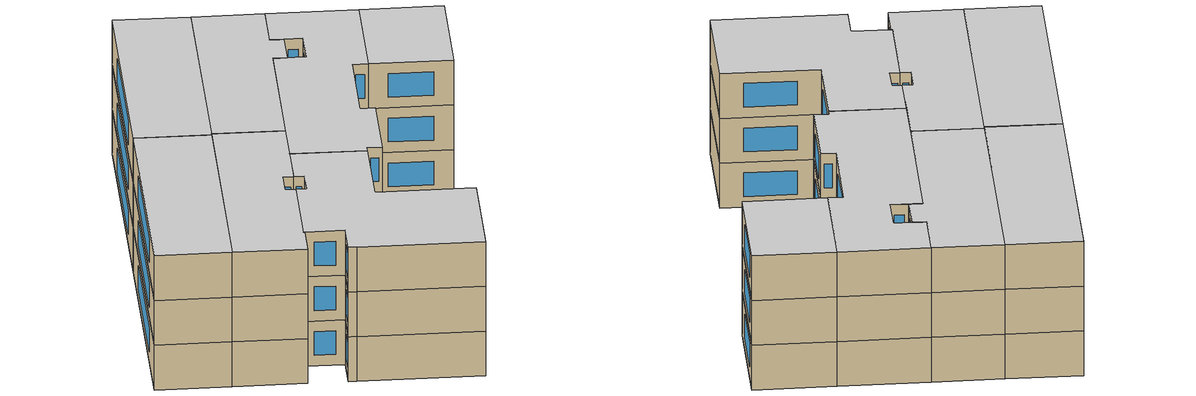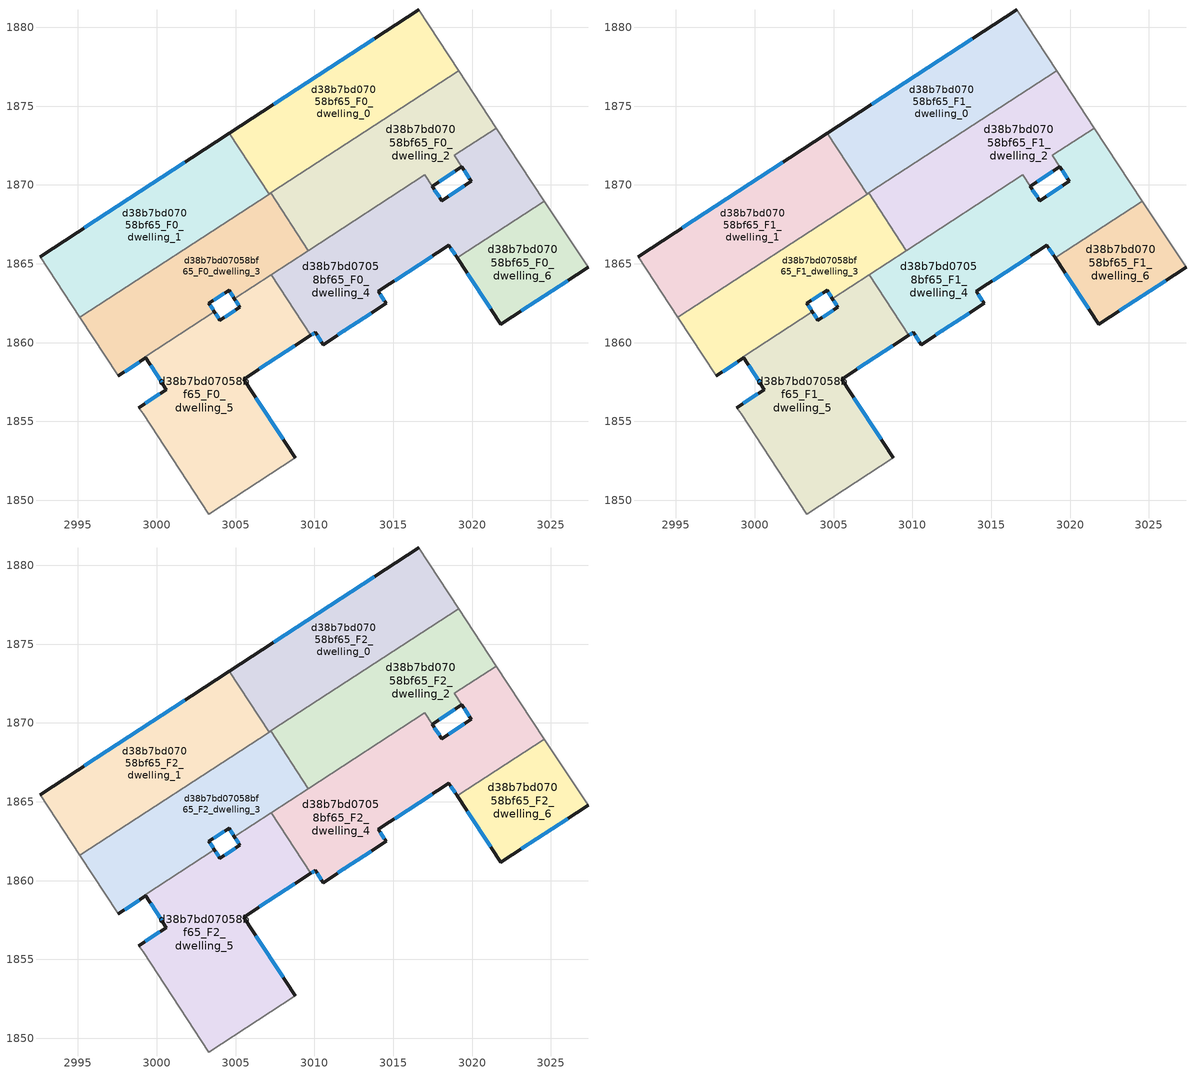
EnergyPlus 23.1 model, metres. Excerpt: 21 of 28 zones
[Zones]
d38b7bd07058bf65_F0_dwelling_0
 floor ground (EU_floor_Construction): 3016.61,1881.1 3019.15,1877.25 3007.13,1869.42 3004.61,1873.29 z0
 wall outside (EU_wall_Construction): 3016.61,1881.1 3004.61,1873.29 z0:3
 wall to d38b7bd07058bf65_F0_dwelling_1 (EU_wall_Construction): 3004.61,1873.29 3007.13,1869.42 z0:3
 wall adiabatic (EU_wall_Construction): 3019.15,1877.25 3016.61,1881.1 z0:3
 wall to d38b7bd07058bf65_F0_dwelling_2 (EU_wall_Construction): 3007.24,1869.49 3019.15,1877.25 z0:3
 wall to d38b7bd07058bf65_F0_dwelling_3 (EU_wall_Construction): 3007.13,1869.42 3007.24,1869.49 z0:3
 window (EU_Window_Construction): 3013.8,1879.27 3007.43,1875.12 z0.7:2.3
d38b7bd07058bf65_F0_dwelling_1
 floor ground (EU_floor_Construction): 3004.61,1873.29 3007.13,1869.42 2995.12,1861.61 2992.6,1865.46 z0
 wall outside (EU_wall_Construction): 3004.61,1873.29 2992.6,1865.46 z0:3
 wall adiabatic (EU_wall_Construction): 2992.6,1865.46 2995.12,1861.61 z0:3
 wall to d38b7bd07058bf65_F0_dwelling_3 (EU_wall_Construction): 2995.12,1861.61 3007.13,1869.42 z0:3
 window (EU_Window_Construction): 3001.79,1871.45 2995.42,1867.3 z0.7:2.3
d38b7bd07058bf65_F0_dwelling_2
 floor ground (EU_floor_Construction): 3019.15,1877.25 3021.54,1873.61 3018.88,1871.87 3019.35,1871.15 3017.47,1869.93 3017,1870.65 3009.62,1865.84 3007.23,1869.49 z0
 wall outside (EU_wall_Construction): 3017.47,1869.93 3019.35,1871.15 z0:3
 wall to d38b7bd07058bf65_F0_dwelling_3 (EU_wall_Construction): 3007.23,1869.49 3009.62,1865.84 z0:3
 wall adiabatic (EU_wall_Construction): 3021.54,1873.61 3019.15,1877.25 z0:3
 wall to d38b7bd07058bf65_F0_dwelling_4 (EU_wall_Construction): 3009.62,1865.84 3017,1870.65 3017.47,1869.93 / 3019.35,1871.15 3018.88,1871.87 3021.54,1873.61 z0:3
 window (EU_Window_Construction): 3017.92,1870.21 3018.91,1870.86 z0.7:2.3
d38b7bd07058bf65_F0_dwelling_3
 floor ground (EU_floor_Construction): 3007.23,1869.49 3009.62,1865.84 3004.93,1862.79 3004.59,1863.32 3003.31,1862.49 3003.66,1861.96 2999.26,1859.09 2999.3,1859.03 2997.56,1857.9 2995.12,1861.61 z0
 wall outside (EU_wall_Construction): 3003.66,1861.96 3003.31,1862.49 3004.59,1863.32 3004.93,1862.79 / 2997.56,1857.9 2999.3,1859.03 z0:3
 wall adiabatic (EU_wall_Construction): 2995.12,1861.61 2997.56,1857.9 z0:3
 wall to d38b7bd07058bf65_F0_dwelling_5 (EU_wall_Construction): 2999.3,1859.03 2999.26,1859.09 / 3004.93,1862.79 3007.26,1864.31 / 2999.27,1859.1 3003.66,1861.96 z0:3
 wall to d38b7bd07058bf65_F0_dwelling_4 (EU_wall_Construction): 3007.26,1864.3 3009.62,1865.84 z0:3
 window (EU_Window_Construction): 3004.67,1863.19 3004.85,1862.91 / 3003.61,1862.69 3004.29,1863.12 / 3003.57,1862.08 3003.39,1862.37 / 2997.97,1858.16 2998.89,1858.77 z0.7:2.3
d38b7bd07058bf65_F0_dwelling_4
 floor ground (EU_floor_Construction): 3021.54,1873.61 3024.59,1868.98 3019.06,1865.38 3018.54,1866.18 3014.05,1863.25 3014.55,1862.48 3010.55,1859.88 3010.05,1860.65 3009.77,1860.46 3007.26,1864.3 3017,1870.65 3018.09,1869 3019.96,1870.22 3019.35,1871.14 3018.88,1871.87 z0
 wall outside (EU_wall_Construction): 3009.77,1860.46 3010.05,1860.65 3010.55,1859.88 3014.55,1862.48 3014.05,1863.25 3018.54,1866.18 3019.06,1865.38 / 3019.35,1871.14 3019.96,1870.22 3018.09,1869 3017.47,1869.93 z0:3
 wall to d38b7bd07058bf65_F0_dwelling_5 (EU_wall_Construction): 3007.26,1864.3 3009.77,1860.46 z0:3
 wall adiabatic (EU_wall_Construction): 3024.59,1868.98 3021.54,1873.61 z0:3
 wall to d38b7bd07058bf65_F0_dwelling_6 (EU_wall_Construction): 3019.06,1865.38 3024.59,1868.98 z0:3
 window (EU_Window_Construction): 3015.1,1863.94 3017.48,1865.49 / 3014.43,1862.66 3014.17,1863.07 / 3011.49,1860.49 3013.61,1861.87 / 3010.17,1860.47 3010.43,1860.06 / 3009.83,1860.5 3009.98,1860.6 / 3019.52,1869.94 3018.53,1869.29 / 3019.5,1870.93 3019.82,1870.44 / 3018.66,1865.99 3018.94,1865.56 / 3017.94,1869.22 3017.62,1869.71 z0.7:2.3
d38b7bd07058bf65_F0_dwelling_5
 floor ground (EU_floor_Construction): 3007.26,1864.3 3009.77,1860.46 3005.52,1857.69 3008.78,1852.7 3003.3,1849.13 2999.14,1855.48 2998.87,1855.88 3000.62,1857.02 2999.3,1859.03 2999.26,1859.09 3003.66,1861.96 3004,1861.42 3005.28,1862.25 3004.93,1862.79 z0
 wall outside (EU_wall_Construction): 3004.93,1862.79 3005.28,1862.25 3004,1861.42 3003.66,1861.96 / 3008.78,1852.7 3005.52,1857.69 3009.77,1860.46 / 2999.3,1859.03 3000.62,1857.02 2998.87,1855.88 z0:3
 wall adiabatic (EU_wall_Construction): 2998.87,1855.88 2999.14,1855.48 3003.3,1849.13 3008.78,1852.7 z0:3
 window (EU_Window_Construction): 3005.02,1862.66 3005.2,1862.38 / 3006.51,1858.34 3008.77,1859.81 / 3008.02,1853.87 3006.28,1856.52 / 3000.21,1856.75 2999.28,1856.15 / 2999.61,1858.56 3000.31,1857.49 / 3003.92,1861.55 3003.74,1861.83 / 3004.98,1862.06 3004.3,1861.62 z0.7:2.3
d38b7bd07058bf65_F0_dwelling_6
 floor ground (EU_floor_Construction): 3024.59,1868.98 3027.35,1864.77 3021.82,1861.17 3019.06,1865.38 z0
 wall outside (EU_wall_Construction): 3019.06,1865.38 3021.82,1861.17 3027.35,1864.77 z0:3
 wall adiabatic (EU_wall_Construction): 3027.35,1864.77 3024.59,1868.98 z0:3
 window (EU_Window_Construction): 3023.12,1862.02 3026.06,1863.92 / 3019.71,1864.39 3021.17,1862.16 z0.7:2.3
d38b7bd07058bf65_F1_dwelling_0
 floor to d38b7bd07058bf65_F0_dwelling_0 (EU_floor_Construction): 3016.61,1881.1 3019.15,1877.25 3007.13,1869.42 3004.61,1873.29 z3
 wall outside (EU_wall_Construction): 3016.61,1881.1 3004.61,1873.29 z3:6
 wall to d38b7bd07058bf65_F1_dwelling_1 (EU_wall_Construction): 3004.61,1873.29 3007.13,1869.42 z3:6
 wall adiabatic (EU_wall_Construction): 3019.15,1877.25 3016.61,1881.1 z3:6
 wall to d38b7bd07058bf65_F1_dwelling_2 (EU_wall_Construction): 3007.24,1869.49 3019.15,1877.25 z3:6
 wall to d38b7bd07058bf65_F1_dwelling_3 (EU_wall_Construction): 3007.13,1869.42 3007.24,1869.49 z3:6
 window (EU_Window_Construction): 3013.8,1879.27 3007.43,1875.12 z3.7:5.3
d38b7bd07058bf65_F1_dwelling_1
 floor to d38b7bd07058bf65_F0_dwelling_1 (EU_floor_Construction): 3004.61,1873.29 3007.13,1869.42 2995.12,1861.61 2992.6,1865.46 z3
 wall outside (EU_wall_Construction): 3004.61,1873.29 2992.6,1865.46 z3:6
 wall adiabatic (EU_wall_Construction): 2992.6,1865.46 2995.12,1861.61 z3:6
 wall to d38b7bd07058bf65_F1_dwelling_3 (EU_wall_Construction): 2995.12,1861.61 3007.13,1869.42 z3:6
 window (EU_Window_Construction): 3001.79,1871.45 2995.42,1867.3 z3.7:5.3
d38b7bd07058bf65_F1_dwelling_2
 floor to d38b7bd07058bf65_F0_dwelling_2 (EU_floor_Construction): 3019.15,1877.25 3021.54,1873.61 3018.88,1871.87 3019.35,1871.15 3017.47,1869.93 3017,1870.65 3009.62,1865.84 3007.23,1869.49 z3
 wall outside (EU_wall_Construction): 3017.47,1869.93 3019.35,1871.15 z3:6
 wall to d38b7bd07058bf65_F1_dwelling_3 (EU_wall_Construction): 3007.23,1869.49 3009.62,1865.84 z3:6
 wall adiabatic (EU_wall_Construction): 3021.54,1873.61 3019.15,1877.25 z3:6
 wall to d38b7bd07058bf65_F1_dwelling_4 (EU_wall_Construction): 3009.62,1865.84 3017,1870.65 3017.47,1869.93 / 3019.35,1871.15 3018.88,1871.87 3021.54,1873.61 z3:6
 window (EU_Window_Construction): 3017.92,1870.21 3018.91,1870.86 z3.7:5.3
d38b7bd07058bf65_F1_dwelling_3
 floor to d38b7bd07058bf65_F0_dwelling_3 (EU_floor_Construction): 3007.23,1869.49 3009.62,1865.84 3004.93,1862.79 3004.59,1863.32 3003.31,1862.49 3003.66,1861.96 2999.26,1859.09 2999.3,1859.03 2997.56,1857.9 2995.12,1861.61 z3
 wall outside (EU_wall_Construction): 3003.66,1861.96 3003.31,1862.49 3004.59,1863.32 3004.93,1862.79 / 2997.56,1857.9 2999.3,1859.03 z3:6
 wall adiabatic (EU_wall_Construction): 2995.12,1861.61 2997.56,1857.9 z3:6
 wall to d38b7bd07058bf65_F1_dwelling_5 (EU_wall_Construction): 2999.3,1859.03 2999.26,1859.09 / 3004.93,1862.79 3007.26,1864.31 / 2999.27,1859.1 3003.66,1861.96 z3:6
 wall to d38b7bd07058bf65_F1_dwelling_4 (EU_wall_Construction): 3007.26,1864.3 3009.62,1865.84 z3:6
 window (EU_Window_Construction): 3004.67,1863.19 3004.85,1862.91 / 3003.61,1862.69 3004.29,1863.12 / 3003.57,1862.08 3003.39,1862.37 / 2997.97,1858.16 2998.89,1858.77 z3.7:5.3
d38b7bd07058bf65_F1_dwelling_4
 floor to d38b7bd07058bf65_F0_dwelling_4 (EU_floor_Construction): 3021.54,1873.61 3024.59,1868.98 3019.06,1865.38 3018.54,1866.18 3014.05,1863.25 3014.55,1862.48 3010.55,1859.88 3010.05,1860.65 3009.77,1860.46 3007.26,1864.3 3017,1870.65 3018.09,1869 3019.96,1870.22 3019.35,1871.15 3018.88,1871.87 z3
 wall outside (EU_wall_Construction): 3009.77,1860.46 3010.05,1860.65 3010.55,1859.88 3014.55,1862.48 3014.05,1863.25 3018.54,1866.18 3019.06,1865.38 / 3019.35,1871.14 3019.96,1870.22 3018.09,1869 3017.47,1869.93 z3:6
 wall to d38b7bd07058bf65_F1_dwelling_5 (EU_wall_Construction): 3007.26,1864.3 3009.77,1860.46 z3:6
 wall adiabatic (EU_wall_Construction): 3024.59,1868.98 3021.54,1873.61 z3:6
 wall to d38b7bd07058bf65_F1_dwelling_6 (EU_wall_Construction): 3019.06,1865.38 3024.59,1868.98 z3:6
 window (EU_Window_Construction): 3015.1,1863.94 3017.48,1865.49 / 3014.43,1862.66 3014.17,1863.07 / 3011.49,1860.49 3013.61,1861.87 / 3010.17,1860.47 3010.43,1860.06 / 3009.83,1860.5 3009.98,1860.6 / 3019.52,1869.94 3018.53,1869.29 / 3019.5,1870.93 3019.82,1870.44 / 3018.66,1865.99 3018.94,1865.56 / 3017.94,1869.22 3017.62,1869.71 z3.7:5.3
d38b7bd07058bf65_F1_dwelling_5
 floor to d38b7bd07058bf65_F0_dwelling_5 (EU_floor_Construction): 3007.26,1864.3 3009.77,1860.46 3005.52,1857.69 3008.78,1852.7 3003.3,1849.13 2999.14,1855.48 2998.87,1855.88 3000.62,1857.02 2999.3,1859.03 2999.27,1859.1 3003.66,1861.96 3004,1861.42 3005.28,1862.25 3004.93,1862.79 z3
 wall outside (EU_wall_Construction): 3004.93,1862.79 3005.28,1862.25 3004,1861.42 3003.66,1861.96 / 3008.78,1852.7 3005.52,1857.69 3009.77,1860.46 / 2999.3,1859.03 3000.62,1857.02 2998.87,1855.88 z3:6
 wall adiabatic (EU_wall_Construction): 2998.87,1855.88 2999.14,1855.48 3003.3,1849.13 3008.78,1852.7 z3:6
 window (EU_Window_Construction): 3005.02,1862.66 3005.2,1862.38 / 3006.51,1858.34 3008.77,1859.81 / 3008.02,1853.87 3006.28,1856.52 / 3000.21,1856.75 2999.28,1856.15 / 2999.61,1858.56 3000.31,1857.49 / 3003.92,1861.55 3003.74,1861.83 / 3004.98,1862.06 3004.3,1861.62 z3.7:5.3
d38b7bd07058bf65_F1_dwelling_6
 floor to d38b7bd07058bf65_F0_dwelling_6 (EU_floor_Construction): 3024.59,1868.98 3027.35,1864.77 3021.82,1861.17 3019.06,1865.38 z3
 wall outside (EU_wall_Construction): 3019.06,1865.38 3021.82,1861.17 3027.35,1864.77 z3:6
 wall adiabatic (EU_wall_Construction): 3027.35,1864.77 3024.59,1868.98 z3:6
 window (EU_Window_Construction): 3023.12,1862.02 3026.06,1863.92 / 3019.71,1864.39 3021.17,1862.16 z3.7:5.3
d38b7bd07058bf65_F2_dwelling_0
 floor to d38b7bd07058bf65_F1_dwelling_0 (EU_floor_Construction): 3016.61,1881.1 3019.15,1877.25 3007.13,1869.42 3004.61,1873.29 z6
 wall outside (EU_wall_Construction): 3016.61,1881.1 3004.61,1873.29 z6:9
 wall to d38b7bd07058bf65_F2_dwelling_1 (EU_wall_Construction): 3004.61,1873.29 3007.13,1869.42 z6:9
 wall adiabatic (EU_wall_Construction): 3019.15,1877.25 3016.61,1881.1 z6:9
 wall to d38b7bd07058bf65_F2_dwelling_2 (EU_wall_Construction): 3007.24,1869.49 3019.15,1877.25 z6:9
 wall to d38b7bd07058bf65_F2_dwelling_3 (EU_wall_Construction): 3007.13,1869.42 3007.24,1869.49 z6:9
 window (EU_Window_Construction): 3013.8,1879.27 3007.43,1875.12 z6.7:8.3
 ceiling to d38b7bd07058bf65_F3_dwelling_0 (EU_floor_Construction): 3019.15,1877.25 3016.61,1881.1 3004.61,1873.29 3007.13,1869.42 z9
d38b7bd07058bf65_F2_dwelling_1
 floor to d38b7bd07058bf65_F1_dwelling_1 (EU_floor_Construction): 3004.61,1873.29 3007.13,1869.42 2995.12,1861.61 2992.6,1865.46 z6
 wall outside (EU_wall_Construction): 3004.61,1873.29 2992.6,1865.46 z6:9
 wall adiabatic (EU_wall_Construction): 2992.6,1865.46 2995.12,1861.61 z6:9
 wall to d38b7bd07058bf65_F2_dwelling_3 (EU_wall_Construction): 2995.12,1861.61 3007.13,1869.42 z6:9
 window (EU_Window_Construction): 3001.79,1871.45 2995.42,1867.3 z6.7:8.3
 ceiling to d38b7bd07058bf65_F3_dwelling_1 (EU_floor_Construction): 3007.13,1869.42 3004.61,1873.29 2992.6,1865.46 2995.12,1861.61 z9
d38b7bd07058bf65_F2_dwelling_2
 floor to d38b7bd07058bf65_F1_dwelling_2 (EU_floor_Construction): 3019.15,1877.25 3021.54,1873.61 3018.88,1871.87 3019.35,1871.15 3017.47,1869.93 3017,1870.65 3009.62,1865.84 3007.23,1869.49 z6
 wall outside (EU_wall_Construction): 3017.47,1869.93 3019.35,1871.15 z6:9
 wall to d38b7bd07058bf65_F2_dwelling_3 (EU_wall_Construction): 3007.23,1869.49 3009.62,1865.84 z6:9
 wall adiabatic (EU_wall_Construction): 3021.54,1873.61 3019.15,1877.25 z6:9
 wall to d38b7bd07058bf65_F2_dwelling_4 (EU_wall_Construction): 3009.62,1865.84 3017,1870.65 3017.47,1869.93 / 3019.35,1871.15 3018.88,1871.87 3021.54,1873.61 z6:9
 window (EU_Window_Construction): 3017.92,1870.21 3018.91,1870.86 z6.7:8.3
 ceiling to d38b7bd07058bf65_F3_dwelling_2 (EU_floor_Construction): 3019.35,1871.15 3018.88,1871.87 3021.54,1873.61 3019.15,1877.25 3007.23,1869.49 3009.62,1865.84 3017,1870.65 3017.47,1869.93 z9
d38b7bd07058bf65_F2_dwelling_3
 floor to d38b7bd07058bf65_F1_dwelling_3 (EU_floor_Construction): 3007.23,1869.49 3009.62,1865.84 3004.93,1862.79 3004.59,1863.32 3003.31,1862.49 3003.66,1861.96 2999.26,1859.09 2999.3,1859.03 2997.56,1857.9 2995.12,1861.61 z6
 wall outside (EU_wall_Construction): 3003.66,1861.96 3003.31,1862.49 3004.59,1863.32 3004.93,1862.79 / 2997.56,1857.9 2999.3,1859.03 z6:9
 wall adiabatic (EU_wall_Construction): 2995.12,1861.61 2997.56,1857.9 z6:9
 wall to d38b7bd07058bf65_F2_dwelling_5 (EU_wall_Construction): 2999.3,1859.03 2999.26,1859.09 / 3004.93,1862.79 3007.26,1864.31 / 2999.27,1859.1 3003.66,1861.96 z6:9
 wall to d38b7bd07058bf65_F2_dwelling_4 (EU_wall_Construction): 3007.26,1864.3 3009.62,1865.84 z6:9
 window (EU_Window_Construction): 3004.67,1863.19 3004.85,1862.91 / 3003.61,1862.69 3004.29,1863.12 / 3003.57,1862.08 3003.39,1862.37 / 2997.97,1858.16 2998.89,1858.77 z6.7:8.3
 ceiling to d38b7bd07058bf65_F3_dwelling_3 (EU_floor_Construction): 3004.93,1862.79 3009.62,1865.84 3007.23,1869.49 2995.12,1861.61 2997.56,1857.9 2999.3,1859.03 2999.26,1859.09 3003.66,1861.96 3003.31,1862.49 3004.59,1863.32 z9
d38b7bd07058bf65_F2_dwelling_4
 floor to d38b7bd07058bf65_F1_dwelling_4 (EU_floor_Construction): 3021.54,1873.61 3024.59,1868.98 3019.06,1865.38 3018.54,1866.18 3014.05,1863.25 3014.55,1862.48 3010.55,1859.88 3010.05,1860.65 3009.77,1860.46 3007.26,1864.3 3017,1870.65 3018.09,1869 3019.96,1870.22 3019.35,1871.15 3018.88,1871.87 z6
 wall outside (EU_wall_Construction): 3009.77,1860.46 3010.05,1860.65 3010.55,1859.88 3014.55,1862.48 3014.05,1863.25 3018.54,1866.18 3019.06,1865.38 / 3019.35,1871.14 3019.96,1870.22 3018.09,1869 3017.47,1869.93 z6:9
 wall to d38b7bd07058bf65_F2_dwelling_5 (EU_wall_Construction): 3007.26,1864.3 3009.77,1860.46 z6:9
 wall adiabatic (EU_wall_Construction): 3024.59,1868.98 3021.54,1873.61 z6:9
 wall to d38b7bd07058bf65_F2_dwelling_6 (EU_wall_Construction): 3019.06,1865.38 3024.59,1868.98 z6:9
 window (EU_Window_Construction): 3015.1,1863.94 3017.48,1865.49 / 3014.43,1862.66 3014.17,1863.07 / 3011.49,1860.49 3013.61,1861.87 / 3010.17,1860.47 3010.43,1860.06 / 3009.83,1860.5 3009.98,1860.6 / 3019.52,1869.94 3018.53,1869.29 / 3019.5,1870.93 3019.82,1870.44 / 3018.66,1865.99 3018.94,1865.56 / 3017.94,1869.22 3017.62,1869.71 z6.7:8.3
 ceiling to d38b7bd07058bf65_F3_dwelling_4 (EU_floor_Construction): 3019.06,1865.38 3024.59,1868.98 3021.54,1873.61 3018.88,1871.87 3019.35,1871.15 3019.96,1870.22 3018.09,1869 3017,1870.65 3007.26,1864.3 3009.77,1860.46 3010.05,1860.65 3010.55,1859.88 3014.55,1862.48 3014.05,1863.25 3018.54,1866.18 z9
d38b7bd07058bf65_F2_dwelling_5
 floor to d38b7bd07058bf65_F1_dwelling_5 (EU_floor_Construction): 3007.26,1864.3 3009.77,1860.46 3005.52,1857.69 3008.78,1852.7 3003.3,1849.13 2999.14,1855.48 2998.87,1855.88 3000.62,1857.02 2999.3,1859.03 2999.27,1859.1 3003.66,1861.96 3004,1861.42 3005.28,1862.25 3004.93,1862.79 z6
 wall outside (EU_wall_Construction): 3004.93,1862.79 3005.28,1862.25 3004,1861.42 3003.66,1861.96 / 3008.78,1852.7 3005.52,1857.69 3009.77,1860.46 / 2999.3,1859.03 3000.62,1857.02 2998.87,1855.88 z6:9
 wall adiabatic (EU_wall_Construction): 2998.87,1855.88 2999.14,1855.48 3003.3,1849.13 3008.78,1852.7 z6:9
 window (EU_Window_Construction): 3005.02,1862.66 3005.2,1862.38 / 3006.51,1858.34 3008.77,1859.81 / 3008.02,1853.87 3006.28,1856.52 / 3000.21,1856.75 2999.28,1856.15 / 2999.61,1858.56 3000.31,1857.49 / 3003.92,1861.55 3003.74,1861.83 / 3004.98,1862.06 3004.3,1861.62 z6.7:8.3
 ceiling to d38b7bd07058bf65_F3_dwelling_5 (EU_floor_Construction): 3008.78,1852.7 3005.52,1857.69 3009.77,1860.46 3007.26,1864.3 3004.93,1862.79 3005.28,1862.25 3004,1861.42 3003.66,1861.96 2999.27,1859.1 2999.3,1859.03 3000.62,1857.02 2998.87,1855.88 2999.14,1855.48 3003.3,1849.13 z9
d38b7bd07058bf65_F2_dwelling_6
 floor to d38b7bd07058bf65_F1_dwelling_6 (EU_floor_Construction): 3024.59,1868.98 3027.35,1864.77 3021.82,1861.17 3019.06,1865.38 z6
 wall outside (EU_wall_Construction): 3019.06,1865.38 3021.82,1861.17 3027.35,1864.77 z6:9
 wall adiabatic (EU_wall_Construction): 3027.35,1864.77 3024.59,1868.98 z6:9
 window (EU_Window_Construction): 3023.12,1862.02 3026.06,1863.92 / 3019.71,1864.39 3021.17,1862.16 z6.7:8.3
 ceiling to d38b7bd07058bf65_F3_dwelling_6 (EU_floor_Construction): 3027.35,1864.77 3024.59,1868.98 3019.06,1865.38 3021.82,1861.17 z9
[Building]
EU S2 Campaign: North Axis=0; Terrain=City; Solar Distribution=FullExterior
[Site:Location]
Budapest.Ferenc.Liszt.Intl.AP: Latitude=47.437; Longitude=19.256; Time Zone=1; Elevation=185
[SizingPeriod:WeatherFileDays]
AnnualSizingPeriod: Begin Month=1; Begin Day of Month=1; End Month=12; End Day of Month=31; Day of Week for Start Day=Monday; Use Weather File Daylight Saving Period=No; Use Weather File Rain and Snow Indicators=No
[MATERIAL]
EU_InternalMass_Material: Roughness=MediumRough; Thickness=0.1; Conductivity=1; Density=1800; Specific Heat=900; Thermal Absorptance=0.9; Solar Absorptance=0.7; Visible Absorptance=0.7
[MATERIAL:NOMASS] Roughness=MediumRough; Thermal Absorptance=0.9; Solar Absorptance=0.7; Visible Absorptance=0.7
Name | Thermal Resistance
EU_wall_NoMass | 0.832559
EU_floor_NoMass | 0.872794
[WINDOWMATERIAL:SIMPLEGLAZINGSYSTEM]
EU_Window_SimpleGlazing: UFactor=2.79869; Solar Heat Gain Coefficient=0.75; Visible Transmittance=0.75
[CONSTRUCTION]
EU_wall_Construction: EU_wall_NoMass
EU_floor_Construction: EU_floor_NoMass
EU_Window_Construction: EU_Window_SimpleGlazing
EU_InternalMass_Construction: EU_InternalMass_Material
[ZONE] Type=1; Multiplier=1; Ceiling Height=autocalculate; Floor Area=autocalculate; Part of Total Floor Area=Yes
Name | Volume
d38b7bd07058bf65_F0_dwelling_0; d38b7bd07058bf65_F1_dwelling_0; d38b7bd07058bf65_F2_dwelling_0 | 198.102
d38b7bd07058bf65_F0_dwelling_1; d38b7bd07058bf65_F1_dwelling_1; d38b7bd07058bf65_F2_dwelling_1 | 198.121
d38b7bd07058bf65_F0_dwelling_2; d38b7bd07058bf65_F1_dwelling_2; d38b7bd07058bf65_F2_dwelling_2 | 191.954
d38b7bd07058bf65_F0_dwelling_3; d38b7bd07058bf65_F1_dwelling_3; d38b7bd07058bf65_F2_dwelling_3 | 186.604
d38b7bd07058bf65_F0_dwelling_4 | 253.425
d38b7bd07058bf65_F1_dwelling_4; d38b7bd07058bf65_F2_dwelling_4 | 253.446
d38b7bd07058bf65_F0_dwelling_5 | 258.811
d38b7bd07058bf65_F1_dwelling_5; d38b7bd07058bf65_F2_dwelling_5 | 258.813
d38b7bd07058bf65_F0_dwelling_6; d38b7bd07058bf65_F1_dwelling_6; d38b7bd07058bf65_F2_dwelling_6 | 99.6434
[INTERNALMASS] Construction=EU_InternalMass_Construction
Name | Zone or ZoneList | Surface Area
d38b7bd07058bf65_F0_dwelling_0_EU_InternalMass | d38b7bd07058bf65_F0_dwelling_0 | 66.0335
d38b7bd07058bf65_F0_dwelling_1_EU_InternalMass | d38b7bd07058bf65_F0_dwelling_1 | 66.0389
d38b7bd07058bf65_F0_dwelling_2_EU_InternalMass | d38b7bd07058bf65_F0_dwelling_2 | 63.9853
d38b7bd07058bf65_F0_dwelling_3_EU_InternalMass | d38b7bd07058bf65_F0_dwelling_3 | 62.1997
d38b7bd07058bf65_F0_dwelling_4_EU_InternalMass | d38b7bd07058bf65_F0_dwelling_4 | 84.4812
d38b7bd07058bf65_F0_dwelling_5_EU_InternalMass | d38b7bd07058bf65_F0_dwelling_5 | 86.2686
d38b7bd07058bf65_F0_dwelling_6_EU_InternalMass | d38b7bd07058bf65_F0_dwelling_6 | 33.2146
d38b7bd07058bf65_F1_dwelling_0_EU_InternalMass | d38b7bd07058bf65_F1_dwelling_0 | 66.0335
d38b7bd07058bf65_F1_dwelling_1_EU_InternalMass | d38b7bd07058bf65_F1_dwelling_1 | 66.0389
d38b7bd07058bf65_F1_dwelling_2_EU_InternalMass | d38b7bd07058bf65_F1_dwelling_2 | 63.9853
d38b7bd07058bf65_F1_dwelling_3_EU_InternalMass | d38b7bd07058bf65_F1_dwelling_3 | 62.1997
d38b7bd07058bf65_F1_dwelling_4_EU_InternalMass | d38b7bd07058bf65_F1_dwelling_4 | 84.4812
d38b7bd07058bf65_F1_dwelling_5_EU_InternalMass | d38b7bd07058bf65_F1_dwelling_5 | 86.2686
d38b7bd07058bf65_F1_dwelling_6_EU_InternalMass | d38b7bd07058bf65_F1_dwelling_6 | 33.2146
d38b7bd07058bf65_F2_dwelling_0_EU_InternalMass | d38b7bd07058bf65_F2_dwelling_0 | 66.0335
d38b7bd07058bf65_F2_dwelling_1_EU_InternalMass | d38b7bd07058bf65_F2_dwelling_1 | 66.0389
d38b7bd07058bf65_F2_dwelling_2_EU_InternalMass | d38b7bd07058bf65_F2_dwelling_2 | 63.9853
d38b7bd07058bf65_F2_dwelling_3_EU_InternalMass | d38b7bd07058bf65_F2_dwelling_3 | 62.1997
d38b7bd07058bf65_F2_dwelling_4_EU_InternalMass | d38b7bd07058bf65_F2_dwelling_4 | 84.4812
d38b7bd07058bf65_F2_dwelling_5_EU_InternalMass | d38b7bd07058bf65_F2_dwelling_5 | 86.2686
d38b7bd07058bf65_F2_dwelling_6_EU_InternalMass | d38b7bd07058bf65_F2_dwelling_6 | 33.2146
[OTHEREQUIPMENT] Fuel Type=Electricity; Design Level Calculation Method=Watts/Area; Power per Zone Floor Area=1; Fraction Latent=0; Fraction Radiant=0; Fraction Lost=0; Carbon Dioxide Generation Rate=0; EndUse Subcategory=EU_Step8_InternalGains
Name | Zone or ZoneList or Space or SpaceList | Schedule
EU_Step8_InternalGain_d38b7bd07058bf65_F0_dwelling_0_f000 | d38b7bd07058bf65_F0_dwelling_0 | EU_Step8_GainSchedule_d38b7bd07058bf65_F0_dwelling_0_f000
EU_Step8_InternalGain_d38b7bd07058bf65_F0_dwelling_1_f000 | d38b7bd07058bf65_F0_dwelling_1 | EU_Step8_GainSchedule_d38b7bd07058bf65_F0_dwelling_1_f000
EU_Step8_InternalGain_d38b7bd07058bf65_F0_dwelling_2_f000 | d38b7bd07058bf65_F0_dwelling_2 | EU_Step8_GainSchedule_d38b7bd07058bf65_F0_dwelling_2_f000
EU_Step8_InternalGain_d38b7bd07058bf65_F0_dwelling_3_f000 | d38b7bd07058bf65_F0_dwelling_3 | EU_Step8_GainSchedule_d38b7bd07058bf65_F0_dwelling_3_f000
EU_Step8_InternalGain_d38b7bd07058bf65_F0_dwelling_4_f000 | d38b7bd07058bf65_F0_dwelling_4 | EU_Step8_GainSchedule_d38b7bd07058bf65_F0_dwelling_4_f000
EU_Step8_InternalGain_d38b7bd07058bf65_F0_dwelling_5_f000 | d38b7bd07058bf65_F0_dwelling_5 | EU_Step8_GainSchedule_d38b7bd07058bf65_F0_dwelling_5_f000
EU_Step8_InternalGain_d38b7bd07058bf65_F0_dwelling_6_f000 | d38b7bd07058bf65_F0_dwelling_6 | EU_Step8_GainSchedule_d38b7bd07058bf65_F0_dwelling_6_f000
EU_Step8_InternalGain_d38b7bd07058bf65_F1_dwelling_0_f000 | d38b7bd07058bf65_F1_dwelling_0 | EU_Step8_GainSchedule_d38b7bd07058bf65_F1_dwelling_0_f000
EU_Step8_InternalGain_d38b7bd07058bf65_F1_dwelling_1_f000 | d38b7bd07058bf65_F1_dwelling_1 | EU_Step8_GainSchedule_d38b7bd07058bf65_F1_dwelling_1_f000
EU_Step8_InternalGain_d38b7bd07058bf65_F1_dwelling_2_f000 | d38b7bd07058bf65_F1_dwelling_2 | EU_Step8_GainSchedule_d38b7bd07058bf65_F1_dwelling_2_f000
EU_Step8_InternalGain_d38b7bd07058bf65_F1_dwelling_3_f000 | d38b7bd07058bf65_F1_dwelling_3 | EU_Step8_GainSchedule_d38b7bd07058bf65_F1_dwelling_3_f000
EU_Step8_InternalGain_d38b7bd07058bf65_F1_dwelling_4_f000 | d38b7bd07058bf65_F1_dwelling_4 | EU_Step8_GainSchedule_d38b7bd07058bf65_F1_dwelling_4_f000
EU_Step8_InternalGain_d38b7bd07058bf65_F1_dwelling_5_f000 | d38b7bd07058bf65_F1_dwelling_5 | EU_Step8_GainSchedule_d38b7bd07058bf65_F1_dwelling_5_f000
EU_Step8_InternalGain_d38b7bd07058bf65_F1_dwelling_6_f000 | d38b7bd07058bf65_F1_dwelling_6 | EU_Step8_GainSchedule_d38b7bd07058bf65_F1_dwelling_6_f000
EU_Step8_InternalGain_d38b7bd07058bf65_F2_dwelling_0_f000 | d38b7bd07058bf65_F2_dwelling_0 | EU_Step8_GainSchedule_d38b7bd07058bf65_F2_dwelling_0_f000
EU_Step8_InternalGain_d38b7bd07058bf65_F2_dwelling_1_f000 | d38b7bd07058bf65_F2_dwelling_1 | EU_Step8_GainSchedule_d38b7bd07058bf65_F2_dwelling_1_f000
EU_Step8_InternalGain_d38b7bd07058bf65_F2_dwelling_2_f000 | d38b7bd07058bf65_F2_dwelling_2 | EU_Step8_GainSchedule_d38b7bd07058bf65_F2_dwelling_2_f000
EU_Step8_InternalGain_d38b7bd07058bf65_F2_dwelling_3_f000 | d38b7bd07058bf65_F2_dwelling_3 | EU_Step8_GainSchedule_d38b7bd07058bf65_F2_dwelling_3_f000
EU_Step8_InternalGain_d38b7bd07058bf65_F2_dwelling_4_f000 | d38b7bd07058bf65_F2_dwelling_4 | EU_Step8_GainSchedule_d38b7bd07058bf65_F2_dwelling_4_f000
EU_Step8_InternalGain_d38b7bd07058bf65_F2_dwelling_5_f000 | d38b7bd07058bf65_F2_dwelling_5 | EU_Step8_GainSchedule_d38b7bd07058bf65_F2_dwelling_5_f000
EU_Step8_InternalGain_d38b7bd07058bf65_F2_dwelling_6_f000 | d38b7bd07058bf65_F2_dwelling_6 | EU_Step8_GainSchedule_d38b7bd07058bf65_F2_dwelling_6_f000
[ZONEVENTILATION:DESIGNFLOWRATE] Schedule=EU_AlwaysOn; Design Flow Rate Calculation Method=AirChanges/Hour; Air Changes per Hour=0.475469; Ventilation Type=Natural; Fan Pressure Rise=0; Fan Total Efficiency=1; Constant Term Coefficient=1; Temperature Term Coefficient=0; Velocity Term Coefficient=0; Velocity Squared Term Coefficient=0; Minimum Indoor Temperature=-100; Maximum Indoor Temperature=100; Delta Temperature=-100; Minimum Outdoor Temperature=-100; Maximum Outdoor Temperature=100; Maximum Wind Speed=40
Name | Zone or ZoneList or Space or SpaceList
EU_ConstantAir_d38b7bd07058bf65_F0_dwelling_0 | d38b7bd07058bf65_F0_dwelling_0
EU_ConstantAir_d38b7bd07058bf65_F0_dwelling_1 | d38b7bd07058bf65_F0_dwelling_1
EU_ConstantAir_d38b7bd07058bf65_F0_dwelling_2 | d38b7bd07058bf65_F0_dwelling_2
EU_ConstantAir_d38b7bd07058bf65_F0_dwelling_3 | d38b7bd07058bf65_F0_dwelling_3
EU_ConstantAir_d38b7bd07058bf65_F0_dwelling_4 | d38b7bd07058bf65_F0_dwelling_4
EU_ConstantAir_d38b7bd07058bf65_F0_dwelling_5 | d38b7bd07058bf65_F0_dwelling_5
EU_ConstantAir_d38b7bd07058bf65_F0_dwelling_6 | d38b7bd07058bf65_F0_dwelling_6
EU_ConstantAir_d38b7bd07058bf65_F1_dwelling_0 | d38b7bd07058bf65_F1_dwelling_0
EU_ConstantAir_d38b7bd07058bf65_F1_dwelling_1 | d38b7bd07058bf65_F1_dwelling_1
EU_ConstantAir_d38b7bd07058bf65_F1_dwelling_2 | d38b7bd07058bf65_F1_dwelling_2
EU_ConstantAir_d38b7bd07058bf65_F1_dwelling_3 | d38b7bd07058bf65_F1_dwelling_3
EU_ConstantAir_d38b7bd07058bf65_F1_dwelling_4 | d38b7bd07058bf65_F1_dwelling_4
EU_ConstantAir_d38b7bd07058bf65_F1_dwelling_5 | d38b7bd07058bf65_F1_dwelling_5
EU_ConstantAir_d38b7bd07058bf65_F1_dwelling_6 | d38b7bd07058bf65_F1_dwelling_6
EU_ConstantAir_d38b7bd07058bf65_F2_dwelling_0 | d38b7bd07058bf65_F2_dwelling_0
EU_ConstantAir_d38b7bd07058bf65_F2_dwelling_1 | d38b7bd07058bf65_F2_dwelling_1
EU_ConstantAir_d38b7bd07058bf65_F2_dwelling_2 | d38b7bd07058bf65_F2_dwelling_2
EU_ConstantAir_d38b7bd07058bf65_F2_dwelling_3 | d38b7bd07058bf65_F2_dwelling_3
EU_ConstantAir_d38b7bd07058bf65_F2_dwelling_4 | d38b7bd07058bf65_F2_dwelling_4
EU_ConstantAir_d38b7bd07058bf65_F2_dwelling_5 | d38b7bd07058bf65_F2_dwelling_5
EU_ConstantAir_d38b7bd07058bf65_F2_dwelling_6 | d38b7bd07058bf65_F2_dwelling_6
[HVACTEMPLATE:THERMOSTAT] Constant Heating Setpoint=20; Constant Cooling Setpoint=50
EU_HeatOnly_d38b7bd07058bf65_F0_dwelling_0; EU_HeatOnly_d38b7bd07058bf65_F0_dwelling_1; EU_HeatOnly_d38b7bd07058bf65_F0_dwelling_2; EU_HeatOnly_d38b7bd07058bf65_F0_dwelling_3; EU_HeatOnly_d38b7bd07058bf65_F0_dwelling_4; EU_HeatOnly_d38b7bd07058bf65_F0_dwelling_5; EU_HeatOnly_d38b7bd07058bf65_F0_dwelling_6; EU_HeatOnly_d38b7bd07058bf65_F1_dwelling_0; EU_HeatOnly_d38b7bd07058bf65_F1_dwelling_1; EU_HeatOnly_d38b7bd07058bf65_F1_dwelling_2; EU_HeatOnly_d38b7bd07058bf65_F1_dwelling_3; EU_HeatOnly_d38b7bd07058bf65_F1_dwelling_4; EU_HeatOnly_d38b7bd07058bf65_F1_dwelling_5; EU_HeatOnly_d38b7bd07058bf65_F1_dwelling_6; EU_HeatOnly_d38b7bd07058bf65_F2_dwelling_0; EU_HeatOnly_d38b7bd07058bf65_F2_dwelling_1; EU_HeatOnly_d38b7bd07058bf65_F2_dwelling_2; EU_HeatOnly_d38b7bd07058bf65_F2_dwelling_3; EU_HeatOnly_d38b7bd07058bf65_F2_dwelling_4; EU_HeatOnly_d38b7bd07058bf65_F2_dwelling_5; EU_HeatOnly_d38b7bd07058bf65_F2_dwelling_6; EU_HeatOnly_d38b7bd07058bf65_F3_dwelling_0; EU_HeatOnly_d38b7bd07058bf65_F3_dwelling_1; EU_HeatOnly_d38b7bd07058bf65_F3_dwelling_2; EU_HeatOnly_d38b7bd07058bf65_F3_dwelling_3; EU_HeatOnly_d38b7bd07058bf65_F3_dwelling_4; EU_HeatOnly_d38b7bd07058bf65_F3_dwelling_5; EU_HeatOnly_d38b7bd07058bf65_F3_dwelling_6
[HVACTEMPLATE:ZONE:IDEALLOADSAIRSYSTEM] System Availability Schedule=EU_AlwaysOn; Maximum Heating Supply Air Temperature=50; Minimum Cooling Supply Air Temperature=13; Maximum Heating Supply Air Humidity Ratio=0.0156; Minimum Cooling Supply Air Humidity Ratio=0.0077; Heating Limit=NoLimit; Cooling Limit=NoLimit; Heating Availability Schedule=EU_AlwaysOn; Cooling Availability Schedule=EU_CoolingOff; Dehumidification Control Type=ConstantSensibleHeatRatio; Cooling Sensible Heat Ratio=0.7; Dehumidification Setpoint=60; Humidification Control Type=None; Humidification Setpoint=30; Outdoor Air Method=None; Outdoor Air Flow Rate per Person=0.00944; Outdoor Air Flow Rate per Zone Floor Area=0; Outdoor Air Flow Rate per Zone=0; Demand Controlled Ventilation Type=None; Outdoor Air Economizer Type=NoEconomizer; Heat Recovery Type=None; Sensible Heat Recovery Effectiveness=0.7; Latent Heat Recovery Effectiveness=0.65
Name | Template Thermostat
d38b7bd07058bf65_F0_dwelling_0 | EU_HeatOnly_d38b7bd07058bf65_F0_dwelling_0
d38b7bd07058bf65_F0_dwelling_1 | EU_HeatOnly_d38b7bd07058bf65_F0_dwelling_1
d38b7bd07058bf65_F0_dwelling_2 | EU_HeatOnly_d38b7bd07058bf65_F0_dwelling_2
d38b7bd07058bf65_F0_dwelling_3 | EU_HeatOnly_d38b7bd07058bf65_F0_dwelling_3
d38b7bd07058bf65_F0_dwelling_4 | EU_HeatOnly_d38b7bd07058bf65_F0_dwelling_4
d38b7bd07058bf65_F0_dwelling_5 | EU_HeatOnly_d38b7bd07058bf65_F0_dwelling_5
d38b7bd07058bf65_F0_dwelling_6 | EU_HeatOnly_d38b7bd07058bf65_F0_dwelling_6
d38b7bd07058bf65_F1_dwelling_0 | EU_HeatOnly_d38b7bd07058bf65_F1_dwelling_0
d38b7bd07058bf65_F1_dwelling_1 | EU_HeatOnly_d38b7bd07058bf65_F1_dwelling_1
d38b7bd07058bf65_F1_dwelling_2 | EU_HeatOnly_d38b7bd07058bf65_F1_dwelling_2
d38b7bd07058bf65_F1_dwelling_3 | EU_HeatOnly_d38b7bd07058bf65_F1_dwelling_3
d38b7bd07058bf65_F1_dwelling_4 | EU_HeatOnly_d38b7bd07058bf65_F1_dwelling_4
d38b7bd07058bf65_F1_dwelling_5 | EU_HeatOnly_d38b7bd07058bf65_F1_dwelling_5
d38b7bd07058bf65_F1_dwelling_6 | EU_HeatOnly_d38b7bd07058bf65_F1_dwelling_6
d38b7bd07058bf65_F2_dwelling_0 | EU_HeatOnly_d38b7bd07058bf65_F2_dwelling_0
d38b7bd07058bf65_F2_dwelling_1 | EU_HeatOnly_d38b7bd07058bf65_F2_dwelling_1
d38b7bd07058bf65_F2_dwelling_2 | EU_HeatOnly_d38b7bd07058bf65_F2_dwelling_2
d38b7bd07058bf65_F2_dwelling_3 | EU_HeatOnly_d38b7bd07058bf65_F2_dwelling_3
d38b7bd07058bf65_F2_dwelling_4 | EU_HeatOnly_d38b7bd07058bf65_F2_dwelling_4
d38b7bd07058bf65_F2_dwelling_5 | EU_HeatOnly_d38b7bd07058bf65_F2_dwelling_5
d38b7bd07058bf65_F2_dwelling_6 | EU_HeatOnly_d38b7bd07058bf65_F2_dwelling_6
[SIZING:ZONE] Zone Cooling Design Supply Air Temperature Input Method=SupplyAirTemperature; Zone Cooling Design Supply Air Temperature=13; Zone Heating Design Supply Air Temperature Input Method=SupplyAirTemperature; Zone Heating Design Supply Air Temperature=50; Zone Cooling Design Supply Air Humidity Ratio=0.008; Zone Heating Design Supply Air Humidity Ratio=0.008; Cooling Design Air Flow Method=DesignDay; Cooling Design Air Flow Rate=0; Cooling Minimum Air Flow per Zone Floor Area=0.000762; Cooling Minimum Air Flow=0; Cooling Minimum Air Flow Fraction=0.2; Heating Design Air Flow Method=DesignDay; Heating Design Air Flow Rate=0; Heating Maximum Air Flow per Zone Floor Area=0.002032; Heating Maximum Air Flow=0.141576; Heating Maximum Air Flow Fraction=0.3; Account for Dedicated Outdoor Air System=No; Dedicated Outdoor Air System Control Strategy=NeutralSupplyAir; Dedicated Outdoor Air Low Setpoint Temperature for Design=autosize; Dedicated Outdoor Air High Setpoint Temperature for Design=autosize; Zone Load Sizing Method=Sensible Load Only No Latent Load; Zone Latent Cooling Design Supply Air Humidity Ratio Input Method=HumidityRatioDifference; Zone Cooling Design Supply Air Humidity Ratio Difference=0.005; Zone Latent Heating Design Supply Air Humidity Ratio Input Method=HumidityRatioDifference; Zone Humidification Design Supply Air Humidity Ratio Difference=0.005
d38b7bd07058bf65_F0_dwelling_0; d38b7bd07058bf65_F0_dwelling_1; d38b7bd07058bf65_F0_dwelling_2; d38b7bd07058bf65_F0_dwelling_3; d38b7bd07058bf65_F0_dwelling_4; d38b7bd07058bf65_F0_dwelling_5; d38b7bd07058bf65_F0_dwelling_6; d38b7bd07058bf65_F1_dwelling_0; d38b7bd07058bf65_F1_dwelling_1; d38b7bd07058bf65_F1_dwelling_2; d38b7bd07058bf65_F1_dwelling_3; d38b7bd07058bf65_F1_dwelling_4; d38b7bd07058bf65_F1_dwelling_5; d38b7bd07058bf65_F1_dwelling_6; d38b7bd07058bf65_F2_dwelling_0; d38b7bd07058bf65_F2_dwelling_1; d38b7bd07058bf65_F2_dwelling_2; d38b7bd07058bf65_F2_dwelling_3; d38b7bd07058bf65_F2_dwelling_4; d38b7bd07058bf65_F2_dwelling_5; d38b7bd07058bf65_F2_dwelling_6
[SCHEDULE:CONSTANT]
Name | Hourly Value
EU_AlwaysOn | 1
EU_CoolingOff | 0
[SCHEDULE:FILE] Column Number=1; Rows to Skip at Top=0; Number of Hours of Data=8760; Column Separator=Comma; Interpolate to Timestep=No; Minutes per Item=60; Adjust Schedule for Daylight Savings=Yes
Name | File
EU_Step8_GainSchedule_d38b7bd07058bf65_F0_dwelling_0_f000 | ../../schedules/d38b7bd07058bf65/d38b7bd07058bf65_F0_dwelling_0_f000_gain.csv
EU_Step8_GainSchedule_d38b7bd07058bf65_F0_dwelling_1_f000 | ../../schedules/d38b7bd07058bf65/d38b7bd07058bf65_F0_dwelling_1_f000_gain.csv
EU_Step8_GainSchedule_d38b7bd07058bf65_F0_dwelling_2_f000 | ../../schedules/d38b7bd07058bf65/d38b7bd07058bf65_F0_dwelling_2_f000_gain.csv
EU_Step8_GainSchedule_d38b7bd07058bf65_F0_dwelling_3_f000 | ../../schedules/d38b7bd07058bf65/d38b7bd07058bf65_F0_dwelling_3_f000_gain.csv
EU_Step8_GainSchedule_d38b7bd07058bf65_F0_dwelling_4_f000 | ../../schedules/d38b7bd07058bf65/d38b7bd07058bf65_F0_dwelling_4_f000_gain.csv
EU_Step8_GainSchedule_d38b7bd07058bf65_F0_dwelling_5_f000 | ../../schedules/d38b7bd07058bf65/d38b7bd07058bf65_F0_dwelling_5_f000_gain.csv
EU_Step8_GainSchedule_d38b7bd07058bf65_F0_dwelling_6_f000 | ../../schedules/d38b7bd07058bf65/d38b7bd07058bf65_F0_dwelling_6_f000_gain.csv
EU_Step8_GainSchedule_d38b7bd07058bf65_F1_dwelling_0_f000 | ../../schedules/d38b7bd07058bf65/d38b7bd07058bf65_F1_dwelling_0_f000_gain.csv
EU_Step8_GainSchedule_d38b7bd07058bf65_F1_dwelling_1_f000 | ../../schedules/d38b7bd07058bf65/d38b7bd07058bf65_F1_dwelling_1_f000_gain.csv
EU_Step8_GainSchedule_d38b7bd07058bf65_F1_dwelling_2_f000 | ../../schedules/d38b7bd07058bf65/d38b7bd07058bf65_F1_dwelling_2_f000_gain.csv
EU_Step8_GainSchedule_d38b7bd07058bf65_F1_dwelling_3_f000 | ../../schedules/d38b7bd07058bf65/d38b7bd07058bf65_F1_dwelling_3_f000_gain.csv
EU_Step8_GainSchedule_d38b7bd07058bf65_F1_dwelling_4_f000 | ../../schedules/d38b7bd07058bf65/d38b7bd07058bf65_F1_dwelling_4_f000_gain.csv
EU_Step8_GainSchedule_d38b7bd07058bf65_F1_dwelling_5_f000 | ../../schedules/d38b7bd07058bf65/d38b7bd07058bf65_F1_dwelling_5_f000_gain.csv
EU_Step8_GainSchedule_d38b7bd07058bf65_F1_dwelling_6_f000 | ../../schedules/d38b7bd07058bf65/d38b7bd07058bf65_F1_dwelling_6_f000_gain.csv
EU_Step8_GainSchedule_d38b7bd07058bf65_F2_dwelling_0_f000 | ../../schedules/d38b7bd07058bf65/d38b7bd07058bf65_F2_dwelling_0_f000_gain.csv
EU_Step8_GainSchedule_d38b7bd07058bf65_F2_dwelling_1_f000 | ../../schedules/d38b7bd07058bf65/d38b7bd07058bf65_F2_dwelling_1_f000_gain.csv
EU_Step8_GainSchedule_d38b7bd07058bf65_F2_dwelling_2_f000 | ../../schedules/d38b7bd07058bf65/d38b7bd07058bf65_F2_dwelling_2_f000_gain.csv
EU_Step8_GainSchedule_d38b7bd07058bf65_F2_dwelling_3_f000 | ../../schedules/d38b7bd07058bf65/d38b7bd07058bf65_F2_dwelling_3_f000_gain.csv
EU_Step8_GainSchedule_d38b7bd07058bf65_F2_dwelling_4_f000 | ../../schedules/d38b7bd07058bf65/d38b7bd07058bf65_F2_dwelling_4_f000_gain.csv
EU_Step8_GainSchedule_d38b7bd07058bf65_F2_dwelling_5_f000 | ../../schedules/d38b7bd07058bf65/d38b7bd07058bf65_F2_dwelling_5_f000_gain.csv
EU_Step8_GainSchedule_d38b7bd07058bf65_F2_dwelling_6_f000 | ../../schedules/d38b7bd07058bf65/d38b7bd07058bf65_F2_dwelling_6_f000_gain.csv
